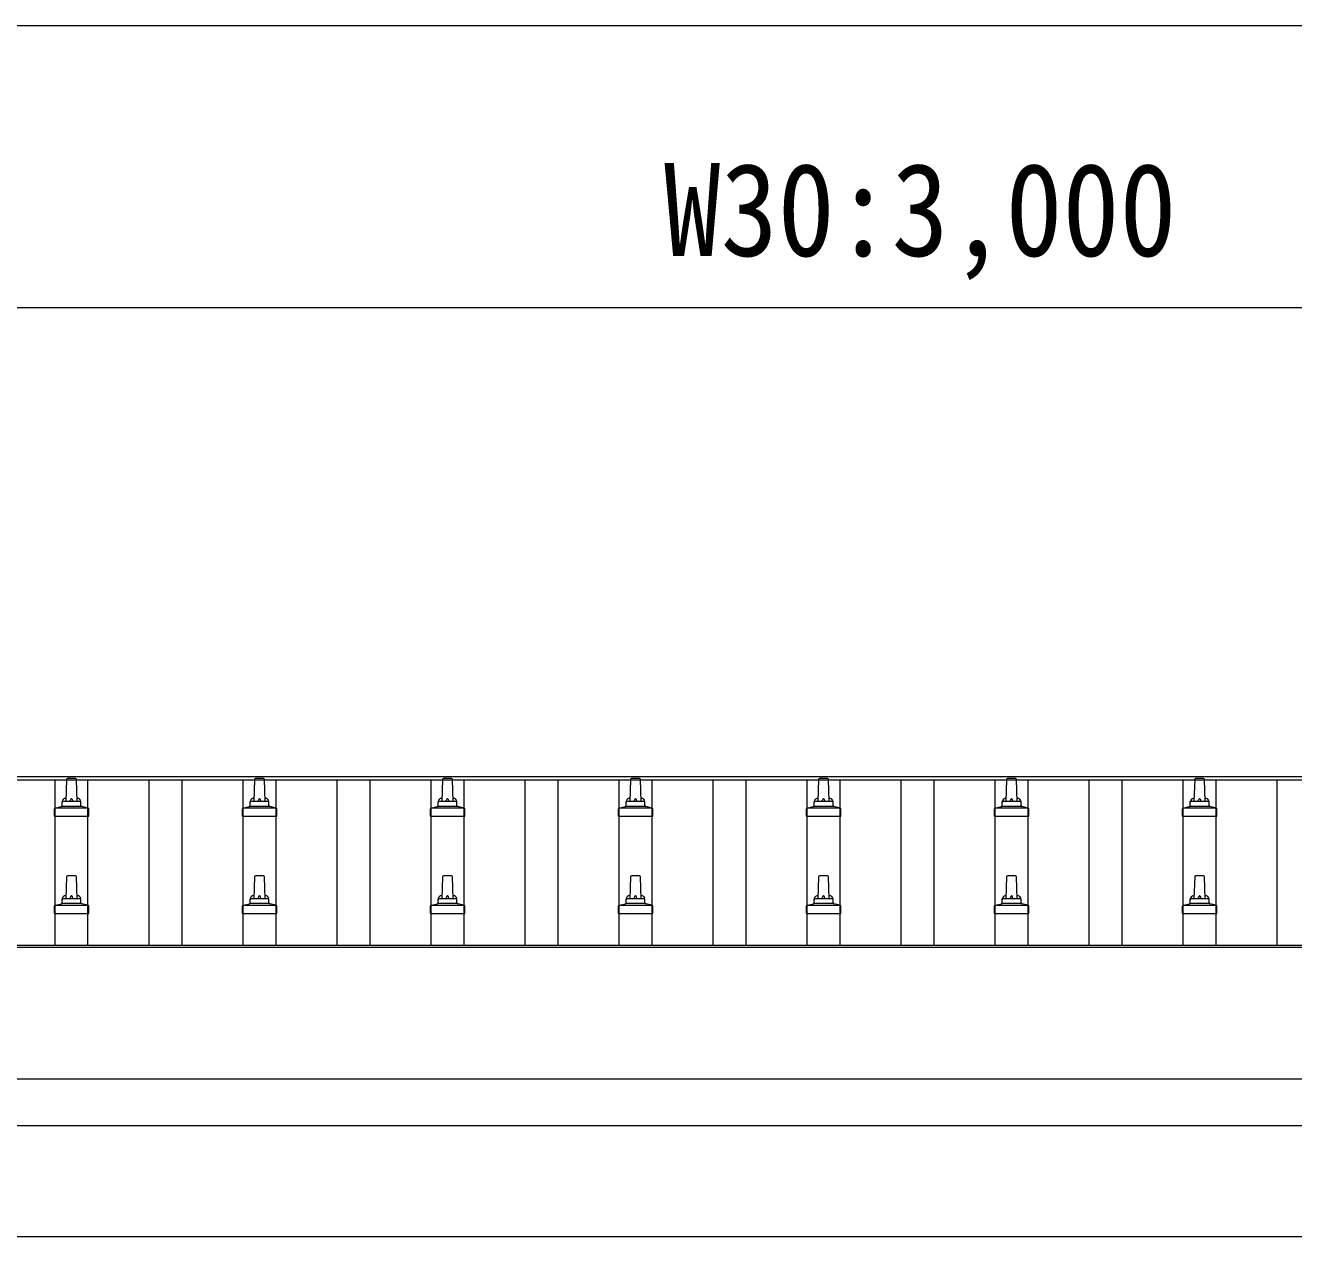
# Model space of a CAD drawing. Units: millimetres at full size, sheet at 1:50; details may follow other scales. Extents: x -14053 to 14053, y -9700 to 9700.
# Drawn here: x -5345 to -3996, y 2016 to 3304 of the extents above; entities that cross this region are included whole.
import ezdxf
from ezdxf.enums import TextEntityAlignment as Align

# ---------------------------------------------------------------- set-up
doc = ezdxf.new("R2010")
doc.units = ezdxf.units.MM
doc.header["$LTSCALE"] = 50
for name, color, linetype, lineweight in [('0-2_建具', 4, 'Continuous', 9), ('0-6_手摺', 5, 'Continuous', 5), ('0-8_外構', 6, 'Continuous', 9)]:
    doc.layers.add(name, color=color, linetype=linetype, lineweight=lineweight)
doc.styles.add('ＭＳ ゴシック', font='')
doc.styles.get('ＭＳ ゴシック').set_extended_font_data('MS Gothic')

msp = doc.modelspace()

# ---------------------------------------------------------------- linework, layer by layer
at = {"layer": '0-2_建具'}
for p, q in [((-2873.15, 2501.67), (-5896.15, 2501.67)), ((-2873.15, 2505.26), (-5873.65, 2505.26)), ((-5313.65, 2325.65), (-5313.65, 2501.67)), ((-5278.65, 2325.65), (-5278.65, 2501.67)), ((-5213.65, 2325.65), (-5213.65, 2501.67)), ((-5178.65, 2325.65), (-5178.65, 2501.67)), ((-5113.65, 2325.65), (-5113.65, 2501.67)), ((-5078.65, 2325.65), (-5078.65, 2501.67)), ((-5013.65, 2325.65), (-5013.65, 2501.67)), ((-4978.65, 2325.65), (-4978.65, 2501.67)), ((-4913.65, 2325.65), (-4913.65, 2501.67)), ((-4878.65, 2325.65), (-4878.65, 2501.67)), ((-4813.65, 2325.65), (-4813.65, 2501.67)), ((-4778.65, 2325.65), (-4778.65, 2501.67)), ((-4713.65, 2325.65), (-4713.65, 2501.67)), ((-4678.65, 2325.65), (-4678.65, 2501.67)), ((-4613.65, 2325.65), (-4613.65, 2501.67)), ((-4578.65, 2325.65), (-4578.65, 2501.67)), ((-4513.65, 2325.65), (-4513.65, 2501.67)), ((-4478.65, 2325.65), (-4478.65, 2501.67)), ((-4413.65, 2325.65), (-4413.65, 2501.67)), ((-4378.65, 2325.65), (-4378.65, 2501.67)), ((-4313.65, 2325.65), (-4313.65, 2501.67)), ((-4278.65, 2325.65), (-4278.65, 2501.67)), ((-4213.65, 2325.65), (-4213.65, 2501.67)), ((-4178.65, 2325.65), (-4178.65, 2501.67)), ((-4113.65, 2325.65), (-4113.65, 2501.67)), ((-4078.65, 2325.65), (-4078.65, 2501.67)), ((-4013.65, 2325.65), (-4013.65, 2501.67)), ((-2875.15, 2323.76), (-5917.15, 2323.76)), ((-2875.15, 2325.65), (-5873.65, 2325.65)), ((-5873.65, 2183.87), (-2875.15, 2183.87)), ((-2875.15, 2134.04), (-5873.65, 2134.04)), ((-5881.15, 2016.14), (-2992.91, 2016.14))]:
    msp.add_line(p, q, dxfattribs=at)
at = {"layer": '0-6_手摺'}
for p, q in [((-5301.42, 2502.26), (-5302.15, 2478.74)), ((-5291.87, 2503.24), (-5300.42, 2503.24)), ((-5290.15, 2478.74), (-5290.87, 2502.26)), ((-5101.42, 2502.26), (-5102.15, 2478.74)), ((-5091.87, 2503.24), (-5100.42, 2503.24)), ((-5090.15, 2478.74), (-5090.87, 2502.26)), ((-4901.42, 2502.26), (-4902.15, 2478.74)), ((-4891.87, 2503.24), (-4900.42, 2503.24)), ((-4890.15, 2478.74), (-4890.87, 2502.26)), ((-4701.42, 2502.26), (-4702.15, 2478.74)), ((-4691.87, 2503.24), (-4700.42, 2503.24)), ((-4690.15, 2478.74), (-4690.87, 2502.26)), ((-4501.42, 2502.26), (-4502.15, 2478.74)), ((-4491.87, 2503.24), (-4500.42, 2503.24)), ((-4490.15, 2478.74), (-4490.87, 2502.26)), ((-4301.42, 2502.26), (-4302.15, 2478.74)), ((-4291.87, 2503.24), (-4300.42, 2503.24)), ((-4290.15, 2478.74), (-4290.87, 2502.26)), ((-4101.42, 2502.26), (-4102.15, 2478.74)), ((-4091.87, 2503.24), (-4100.42, 2503.24)), ((-4090.15, 2478.74), (-4090.87, 2502.26)), ((-5314.4, 2463.24), (-5314.4, 2470.95)), ((-5278.28, 2471.74), (-5314.02, 2471.74)), ((-5313.63, 2471.92), (-5306.91, 2473.55)), ((-5285.77, 2473.74), (-5306.53, 2473.74)), ((-5306.15, 2474.52), (-5306.15, 2478.74)), ((-5287.15, 2478.74), (-5305.15, 2478.74)), ((-5286.15, 2474.52), (-5286.15, 2478.74)), ((-5278.66, 2471.92), (-5285.38, 2473.55)), ((-5277.9, 2463.24), (-5277.9, 2470.95)), ((-5114.4, 2463.24), (-5114.4, 2470.95)), ((-5078.28, 2471.74), (-5114.02, 2471.74)), ((-5113.63, 2471.92), (-5106.91, 2473.55)), ((-5085.77, 2473.74), (-5106.53, 2473.74)), ((-5106.15, 2474.52), (-5106.15, 2478.74)), ((-5087.15, 2478.74), (-5105.15, 2478.74)), ((-5086.15, 2474.52), (-5086.15, 2478.74)), ((-5078.66, 2471.92), (-5085.38, 2473.55)), ((-5077.9, 2463.24), (-5077.9, 2470.95)), ((-4914.4, 2463.24), (-4914.4, 2470.95)), ((-4878.28, 2471.74), (-4914.02, 2471.74)), ((-4913.63, 2471.92), (-4906.91, 2473.55)), ((-4885.77, 2473.74), (-4906.53, 2473.74)), ((-4906.15, 2474.52), (-4906.15, 2478.74)), ((-4887.15, 2478.74), (-4905.15, 2478.74)), ((-4886.15, 2474.52), (-4886.15, 2478.74)), ((-4878.66, 2471.92), (-4885.38, 2473.55)), ((-4877.9, 2463.24), (-4877.9, 2470.95)), ((-4714.4, 2463.24), (-4714.4, 2470.95)), ((-4678.28, 2471.74), (-4714.02, 2471.74)), ((-4713.63, 2471.92), (-4706.91, 2473.55)), ((-4685.77, 2473.74), (-4706.53, 2473.74)), ((-4706.15, 2474.52), (-4706.15, 2478.74)), ((-4687.15, 2478.74), (-4705.15, 2478.74)), ((-4686.15, 2474.52), (-4686.15, 2478.74)), ((-4678.66, 2471.92), (-4685.38, 2473.55)), ((-4677.9, 2463.24), (-4677.9, 2470.95)), ((-4514.4, 2463.24), (-4514.4, 2470.95)), ((-4478.28, 2471.74), (-4514.02, 2471.74)), ((-4513.63, 2471.92), (-4506.91, 2473.55)), ((-4485.77, 2473.74), (-4506.53, 2473.74)), ((-4506.15, 2474.52), (-4506.15, 2478.74)), ((-4487.15, 2478.74), (-4505.15, 2478.74)), ((-4486.15, 2474.52), (-4486.15, 2478.74)), ((-4478.66, 2471.92), (-4485.38, 2473.55)), ((-4477.9, 2463.24), (-4477.9, 2470.95)), ((-4314.4, 2463.24), (-4314.4, 2470.95)), ((-4278.28, 2471.74), (-4314.02, 2471.74)), ((-4313.63, 2471.92), (-4306.91, 2473.55)), ((-4285.77, 2473.74), (-4306.53, 2473.74)), ((-4306.15, 2474.52), (-4306.15, 2478.74)), ((-4287.15, 2478.74), (-4305.15, 2478.74)), ((-4286.15, 2474.52), (-4286.15, 2478.74)), ((-4278.66, 2471.92), (-4285.38, 2473.55)), ((-4277.9, 2463.24), (-4277.9, 2470.95)), ((-4114.4, 2463.24), (-4114.4, 2470.95)), ((-4078.28, 2471.74), (-4114.02, 2471.74)), ((-4113.63, 2471.92), (-4106.91, 2473.55)), ((-4085.77, 2473.74), (-4106.53, 2473.74)), ((-4106.15, 2474.52), (-4106.15, 2478.74)), ((-4087.15, 2478.74), (-4105.15, 2478.74)), ((-4086.15, 2474.52), (-4086.15, 2478.74)), ((-4078.66, 2471.92), (-4085.38, 2473.55)), ((-4077.9, 2463.24), (-4077.9, 2470.95)), ((-5314.4, 2463.24), (-5277.9, 2463.24)), ((-5114.4, 2463.24), (-5077.9, 2463.24)), ((-4914.4, 2463.24), (-4877.9, 2463.24)), ((-4714.4, 2463.24), (-4677.9, 2463.24)), ((-4514.4, 2463.24), (-4477.9, 2463.24)), ((-4314.4, 2463.24), (-4277.9, 2463.24)), ((-4114.4, 2463.24), (-4077.9, 2463.24)), ((-5301.42, 2398.93), (-5302.15, 2375.4)), ((-5291.87, 2399.9), (-5300.42, 2399.9)), ((-5290.15, 2375.4), (-5290.87, 2398.93)), ((-5101.42, 2398.93), (-5102.15, 2375.4)), ((-5091.87, 2399.9), (-5100.42, 2399.9)), ((-5090.15, 2375.4), (-5090.87, 2398.93)), ((-4901.42, 2398.93), (-4902.15, 2375.4)), ((-4891.87, 2399.9), (-4900.42, 2399.9)), ((-4890.15, 2375.4), (-4890.87, 2398.93)), ((-4701.42, 2398.93), (-4702.15, 2375.4)), ((-4691.87, 2399.9), (-4700.42, 2399.9)), ((-4690.15, 2375.4), (-4690.87, 2398.93)), ((-4501.42, 2398.93), (-4502.15, 2375.4)), ((-4491.87, 2399.9), (-4500.42, 2399.9)), ((-4490.15, 2375.4), (-4490.87, 2398.93)), ((-4301.42, 2398.93), (-4302.15, 2375.4)), ((-4291.87, 2399.9), (-4300.42, 2399.9)), ((-4290.15, 2375.4), (-4290.87, 2398.93)), ((-4101.42, 2398.93), (-4102.15, 2375.4)), ((-4091.87, 2399.9), (-4100.42, 2399.9)), ((-4090.15, 2375.4), (-4090.87, 2398.93)), ((-5306.15, 2371.19), (-5306.15, 2375.4)), ((-5287.15, 2375.4), (-5305.15, 2375.4)), ((-5286.15, 2371.19), (-5286.15, 2375.4)), ((-5106.15, 2371.19), (-5106.15, 2375.4)), ((-5087.15, 2375.4), (-5105.15, 2375.4)), ((-5086.15, 2371.19), (-5086.15, 2375.4)), ((-4906.15, 2371.19), (-4906.15, 2375.4)), ((-4887.15, 2375.4), (-4905.15, 2375.4)), ((-4886.15, 2371.19), (-4886.15, 2375.4)), ((-4706.15, 2371.19), (-4706.15, 2375.4)), ((-4687.15, 2375.4), (-4705.15, 2375.4)), ((-4686.15, 2371.19), (-4686.15, 2375.4)), ((-4506.15, 2371.19), (-4506.15, 2375.4)), ((-4487.15, 2375.4), (-4505.15, 2375.4)), ((-4486.15, 2371.19), (-4486.15, 2375.4)), ((-4306.15, 2371.19), (-4306.15, 2375.4)), ((-4287.15, 2375.4), (-4305.15, 2375.4)), ((-4286.15, 2371.19), (-4286.15, 2375.4)), ((-4106.15, 2371.19), (-4106.15, 2375.4)), ((-4087.15, 2375.4), (-4105.15, 2375.4)), ((-4086.15, 2371.19), (-4086.15, 2375.4)), ((-5314.4, 2359.9), (-5314.4, 2367.62)), ((-5278.28, 2368.4), (-5314.02, 2368.4)), ((-5313.63, 2368.59), (-5306.91, 2370.22)), ((-5285.77, 2370.4), (-5306.53, 2370.4)), ((-5278.66, 2368.59), (-5285.38, 2370.22)), ((-5277.9, 2359.9), (-5277.9, 2367.62)), ((-5114.4, 2359.9), (-5114.4, 2367.62)), ((-5078.28, 2368.4), (-5114.02, 2368.4)), ((-5113.63, 2368.59), (-5106.91, 2370.22)), ((-5085.77, 2370.4), (-5106.53, 2370.4)), ((-5078.66, 2368.59), (-5085.38, 2370.22)), ((-5077.9, 2359.9), (-5077.9, 2367.62)), ((-4914.4, 2359.9), (-4914.4, 2367.62)), ((-4878.28, 2368.4), (-4914.02, 2368.4)), ((-4913.63, 2368.59), (-4906.91, 2370.22)), ((-4885.77, 2370.4), (-4906.53, 2370.4)), ((-4878.66, 2368.59), (-4885.38, 2370.22)), ((-4877.9, 2359.9), (-4877.9, 2367.62)), ((-4714.4, 2359.9), (-4714.4, 2367.62)), ((-4678.28, 2368.4), (-4714.02, 2368.4)), ((-4713.63, 2368.59), (-4706.91, 2370.22)), ((-4685.77, 2370.4), (-4706.53, 2370.4)), ((-4678.66, 2368.59), (-4685.38, 2370.22)), ((-4677.9, 2359.9), (-4677.9, 2367.62)), ((-4514.4, 2359.9), (-4514.4, 2367.62)), ((-4478.28, 2368.4), (-4514.02, 2368.4)), ((-4513.63, 2368.59), (-4506.91, 2370.22)), ((-4485.77, 2370.4), (-4506.53, 2370.4)), ((-4478.66, 2368.59), (-4485.38, 2370.22)), ((-4477.9, 2359.9), (-4477.9, 2367.62)), ((-4314.4, 2359.9), (-4314.4, 2367.62)), ((-4278.28, 2368.4), (-4314.02, 2368.4)), ((-4313.63, 2368.59), (-4306.91, 2370.22)), ((-4285.77, 2370.4), (-4306.53, 2370.4)), ((-4278.66, 2368.59), (-4285.38, 2370.22)), ((-4277.9, 2359.9), (-4277.9, 2367.62)), ((-4114.4, 2359.9), (-4114.4, 2367.62)), ((-4078.28, 2368.4), (-4114.02, 2368.4)), ((-4113.63, 2368.59), (-4106.91, 2370.22)), ((-4085.77, 2370.4), (-4106.53, 2370.4)), ((-4078.66, 2368.59), (-4085.38, 2370.22)), ((-4077.9, 2359.9), (-4077.9, 2367.62)), ((-5314.4, 2359.9), (-5277.9, 2359.9)), ((-5114.4, 2359.9), (-5077.9, 2359.9)), ((-4914.4, 2359.9), (-4877.9, 2359.9)), ((-4714.4, 2359.9), (-4677.9, 2359.9)), ((-4514.4, 2359.9), (-4477.9, 2359.9)), ((-4314.4, 2359.9), (-4277.9, 2359.9)), ((-4114.4, 2359.9), (-4077.9, 2359.9))]:
    msp.add_line(p, q, dxfattribs=at)
for centre, radius, start, end in [((-5300.42, 2502.24), 1, 90, 178.60509), ((-5291.87, 2502.24), 1, 1.39491, 90), ((-5100.42, 2502.24), 1, 90, 178.60509), ((-5091.87, 2502.24), 1, 1.39491, 90), ((-4900.42, 2502.24), 1, 90, 178.60509), ((-4891.87, 2502.24), 1, 1.39491, 90), ((-4700.42, 2502.24), 1, 90, 178.60509), ((-4691.87, 2502.24), 1, 1.39491, 90), ((-4500.42, 2502.24), 1, 90, 178.60509), ((-4491.87, 2502.24), 1, 1.39491, 90), ((-4300.42, 2502.24), 1, 90, 178.60509), ((-4291.87, 2502.24), 1, 1.39491, 90), ((-4100.42, 2502.24), 1, 90, 178.60509), ((-4091.87, 2502.24), 1, 1.39491, 90), ((-5313.4, 2470.95), 1, 103.62699, 180), ((-5307.15, 2474.52), 1, 283.62699, 0), ((-5302.06, 2478.1), 4.13, 90, 171.17633), ((-5305.15, 2477.74), 1, 90, 180), ((-5292.82, 2478.74), 4.83, 133.60282, 180), ((-5299.48, 2478.74), 4.83, 0, 46.39718), ((-5290.23, 2478.1), 4.13, 8.82367, 90), ((-5287.15, 2477.74), 1, 0, 90), ((-5285.15, 2474.52), 1, 180, 256.37301), ((-5278.9, 2470.95), 1, 0, 76.37301), ((-5113.4, 2470.95), 1, 103.62699, 180), ((-5107.15, 2474.52), 1, 283.62699, 0), ((-5102.06, 2478.1), 4.13, 90, 171.17633), ((-5105.15, 2477.74), 1, 90, 180), ((-5092.82, 2478.74), 4.83, 133.60282, 180), ((-5099.48, 2478.74), 4.83, 0, 46.39718), ((-5090.23, 2478.1), 4.13, 8.82367, 90), ((-5087.15, 2477.74), 1, 0, 90), ((-5085.15, 2474.52), 1, 180, 256.37301), ((-5078.9, 2470.95), 1, 0, 76.37301), ((-4913.4, 2470.95), 1, 103.62699, 180), ((-4907.15, 2474.52), 1, 283.62699, 0), ((-4902.06, 2478.1), 4.13, 90, 171.17633), ((-4905.15, 2477.74), 1, 90, 180), ((-4892.82, 2478.74), 4.83, 133.60282, 180), ((-4899.48, 2478.74), 4.83, 0, 46.39718), ((-4890.23, 2478.1), 4.13, 8.82367, 90), ((-4887.15, 2477.74), 1, 0, 90), ((-4885.15, 2474.52), 1, 180, 256.37301), ((-4878.9, 2470.95), 1, 0, 76.37301), ((-4713.4, 2470.95), 1, 103.62699, 180), ((-4707.15, 2474.52), 1, 283.62699, 0), ((-4702.06, 2478.1), 4.13, 90, 171.17633), ((-4705.15, 2477.74), 1, 90, 180), ((-4692.82, 2478.74), 4.83, 133.60282, 180), ((-4699.48, 2478.74), 4.83, 0, 46.39718), ((-4690.23, 2478.1), 4.13, 8.82367, 90), ((-4687.15, 2477.74), 1, 0, 90), ((-4685.15, 2474.52), 1, 180, 256.37301), ((-4678.9, 2470.95), 1, 0, 76.37301), ((-4513.4, 2470.95), 1, 103.62699, 180), ((-4507.15, 2474.52), 1, 283.62699, 0), ((-4502.06, 2478.1), 4.13, 90, 171.17633), ((-4505.15, 2477.74), 1, 90, 180), ((-4492.82, 2478.74), 4.83, 133.60282, 180), ((-4499.48, 2478.74), 4.83, 0, 46.39718), ((-4490.23, 2478.1), 4.13, 8.82367, 90), ((-4487.15, 2477.74), 1, 0, 90), ((-4485.15, 2474.52), 1, 180, 256.37301), ((-4478.9, 2470.95), 1, 0, 76.37301), ((-4313.4, 2470.95), 1, 103.62699, 180), ((-4307.15, 2474.52), 1, 283.62699, 0), ((-4302.06, 2478.1), 4.13, 90, 171.17633), ((-4305.15, 2477.74), 1, 90, 180), ((-4292.82, 2478.74), 4.83, 133.60282, 180), ((-4299.48, 2478.74), 4.83, 0, 46.39718), ((-4290.23, 2478.1), 4.13, 8.82367, 90), ((-4287.15, 2477.74), 1, 0, 90), ((-4285.15, 2474.52), 1, 180, 256.37301), ((-4278.9, 2470.95), 1, 0, 76.37301), ((-4113.4, 2470.95), 1, 103.62699, 180), ((-4107.15, 2474.52), 1, 283.62699, 0), ((-4102.06, 2478.1), 4.13, 90, 171.17633), ((-4105.15, 2477.74), 1, 90, 180), ((-4092.82, 2478.74), 4.83, 133.60282, 180), ((-4099.48, 2478.74), 4.83, 0, 46.39718), ((-4090.23, 2478.1), 4.13, 8.82367, 90), ((-4087.15, 2477.74), 1, 0, 90), ((-4085.15, 2474.52), 1, 180, 256.37301), ((-4078.9, 2470.95), 1, 0, 76.37301), ((-5300.42, 2398.9), 1, 90, 178.60509), ((-5291.87, 2398.9), 1, 1.39491, 90), ((-5100.42, 2398.9), 1, 90, 178.60509), ((-5091.87, 2398.9), 1, 1.39491, 90), ((-4900.42, 2398.9), 1, 90, 178.60509), ((-4891.87, 2398.9), 1, 1.39491, 90), ((-4700.42, 2398.9), 1, 90, 178.60509), ((-4691.87, 2398.9), 1, 1.39491, 90), ((-4500.42, 2398.9), 1, 90, 178.60509), ((-4491.87, 2398.9), 1, 1.39491, 90), ((-4300.42, 2398.9), 1, 90, 178.60509), ((-4291.87, 2398.9), 1, 1.39491, 90), ((-4100.42, 2398.9), 1, 90, 178.60509), ((-4091.87, 2398.9), 1, 1.39491, 90), ((-5302.06, 2374.77), 4.13, 90, 171.17633), ((-5305.15, 2374.4), 1, 90, 180), ((-5292.82, 2375.4), 4.83, 133.60282, 180), ((-5299.48, 2375.4), 4.83, 0, 46.39718), ((-5290.23, 2374.77), 4.13, 8.82367, 90), ((-5287.15, 2374.4), 1, 0, 90), ((-5102.06, 2374.77), 4.13, 90, 171.17633), ((-5105.15, 2374.4), 1, 90, 180), ((-5092.82, 2375.4), 4.83, 133.60282, 180), ((-5099.48, 2375.4), 4.83, 0, 46.39718), ((-5090.23, 2374.77), 4.13, 8.82367, 90), ((-5087.15, 2374.4), 1, 0, 90), ((-4902.06, 2374.77), 4.13, 90, 171.17633), ((-4905.15, 2374.4), 1, 90, 180), ((-4892.82, 2375.4), 4.83, 133.60282, 180), ((-4899.48, 2375.4), 4.83, 0, 46.39718), ((-4890.23, 2374.77), 4.13, 8.82367, 90), ((-4887.15, 2374.4), 1, 0, 90), ((-4702.06, 2374.77), 4.13, 90, 171.17633), ((-4705.15, 2374.4), 1, 90, 180), ((-4692.82, 2375.4), 4.83, 133.60282, 180), ((-4699.48, 2375.4), 4.83, 0, 46.39718), ((-4690.23, 2374.77), 4.13, 8.82367, 90), ((-4687.15, 2374.4), 1, 0, 90), ((-4502.06, 2374.77), 4.13, 90, 171.17633), ((-4505.15, 2374.4), 1, 90, 180), ((-4492.82, 2375.4), 4.83, 133.60282, 180), ((-4499.48, 2375.4), 4.83, 0, 46.39718), ((-4490.23, 2374.77), 4.13, 8.82367, 90), ((-4487.15, 2374.4), 1, 0, 90), ((-4302.06, 2374.77), 4.13, 90, 171.17633), ((-4305.15, 2374.4), 1, 90, 180), ((-4292.82, 2375.4), 4.83, 133.60282, 180), ((-4299.48, 2375.4), 4.83, 0, 46.39718), ((-4290.23, 2374.77), 4.13, 8.82367, 90), ((-4287.15, 2374.4), 1, 0, 90), ((-4102.06, 2374.77), 4.13, 90, 171.17633), ((-4105.15, 2374.4), 1, 90, 180), ((-4092.82, 2375.4), 4.83, 133.60282, 180), ((-4099.48, 2375.4), 4.83, 0, 46.39718), ((-4090.23, 2374.77), 4.13, 8.82367, 90), ((-4087.15, 2374.4), 1, 0, 90), ((-5313.4, 2367.62), 1, 103.62699, 180), ((-5307.15, 2371.19), 1, 283.62699, 0), ((-5285.15, 2371.19), 1, 180, 256.37301), ((-5278.9, 2367.62), 1, 0, 76.37301), ((-5113.4, 2367.62), 1, 103.62699, 180), ((-5107.15, 2371.19), 1, 283.62699, 0), ((-5085.15, 2371.19), 1, 180, 256.37301), ((-5078.9, 2367.62), 1, 0, 76.37301), ((-4913.4, 2367.62), 1, 103.62699, 180), ((-4907.15, 2371.19), 1, 283.62699, 0), ((-4885.15, 2371.19), 1, 180, 256.37301), ((-4878.9, 2367.62), 1, 0, 76.37301), ((-4713.4, 2367.62), 1, 103.62699, 180), ((-4707.15, 2371.19), 1, 283.62699, 0), ((-4685.15, 2371.19), 1, 180, 256.37301), ((-4678.9, 2367.62), 1, 0, 76.37301), ((-4513.4, 2367.62), 1, 103.62699, 180), ((-4507.15, 2371.19), 1, 283.62699, 0), ((-4485.15, 2371.19), 1, 180, 256.37301), ((-4478.9, 2367.62), 1, 0, 76.37301), ((-4313.4, 2367.62), 1, 103.62699, 180), ((-4307.15, 2371.19), 1, 283.62699, 0), ((-4285.15, 2371.19), 1, 180, 256.37301), ((-4278.9, 2367.62), 1, 0, 76.37301), ((-4113.4, 2367.62), 1, 103.62699, 180), ((-4107.15, 2371.19), 1, 283.62699, 0), ((-4085.15, 2371.19), 1, 180, 256.37301), ((-4078.9, 2367.62), 1, 0, 76.37301)]:
    msp.add_arc(centre, radius, start, end, dxfattribs=at)
at = {"layer": '0-8_外構'}
msp.add_line((-5896.15, 3004.26), (-2896.15, 3004.26), dxfattribs=at)
msp.add_lwpolyline([(-11348.15, 3304.26), (-2844.15, 3304.26), (-2844.15, 2704.26)], dxfattribs=at)

# ---------------------------------------------------------------- texts
at = {"layer": '0-8_外構', "color": 7, "style": 'ＭＳ ゴシック', "width": 0.9}
msp.add_text('W30:3,000', height=98.97, dxfattribs=at).set_placement((-4666.15, 3029.26), align=Align.BOTTOM_LEFT)

doc.saveas('drawing.dxf')
